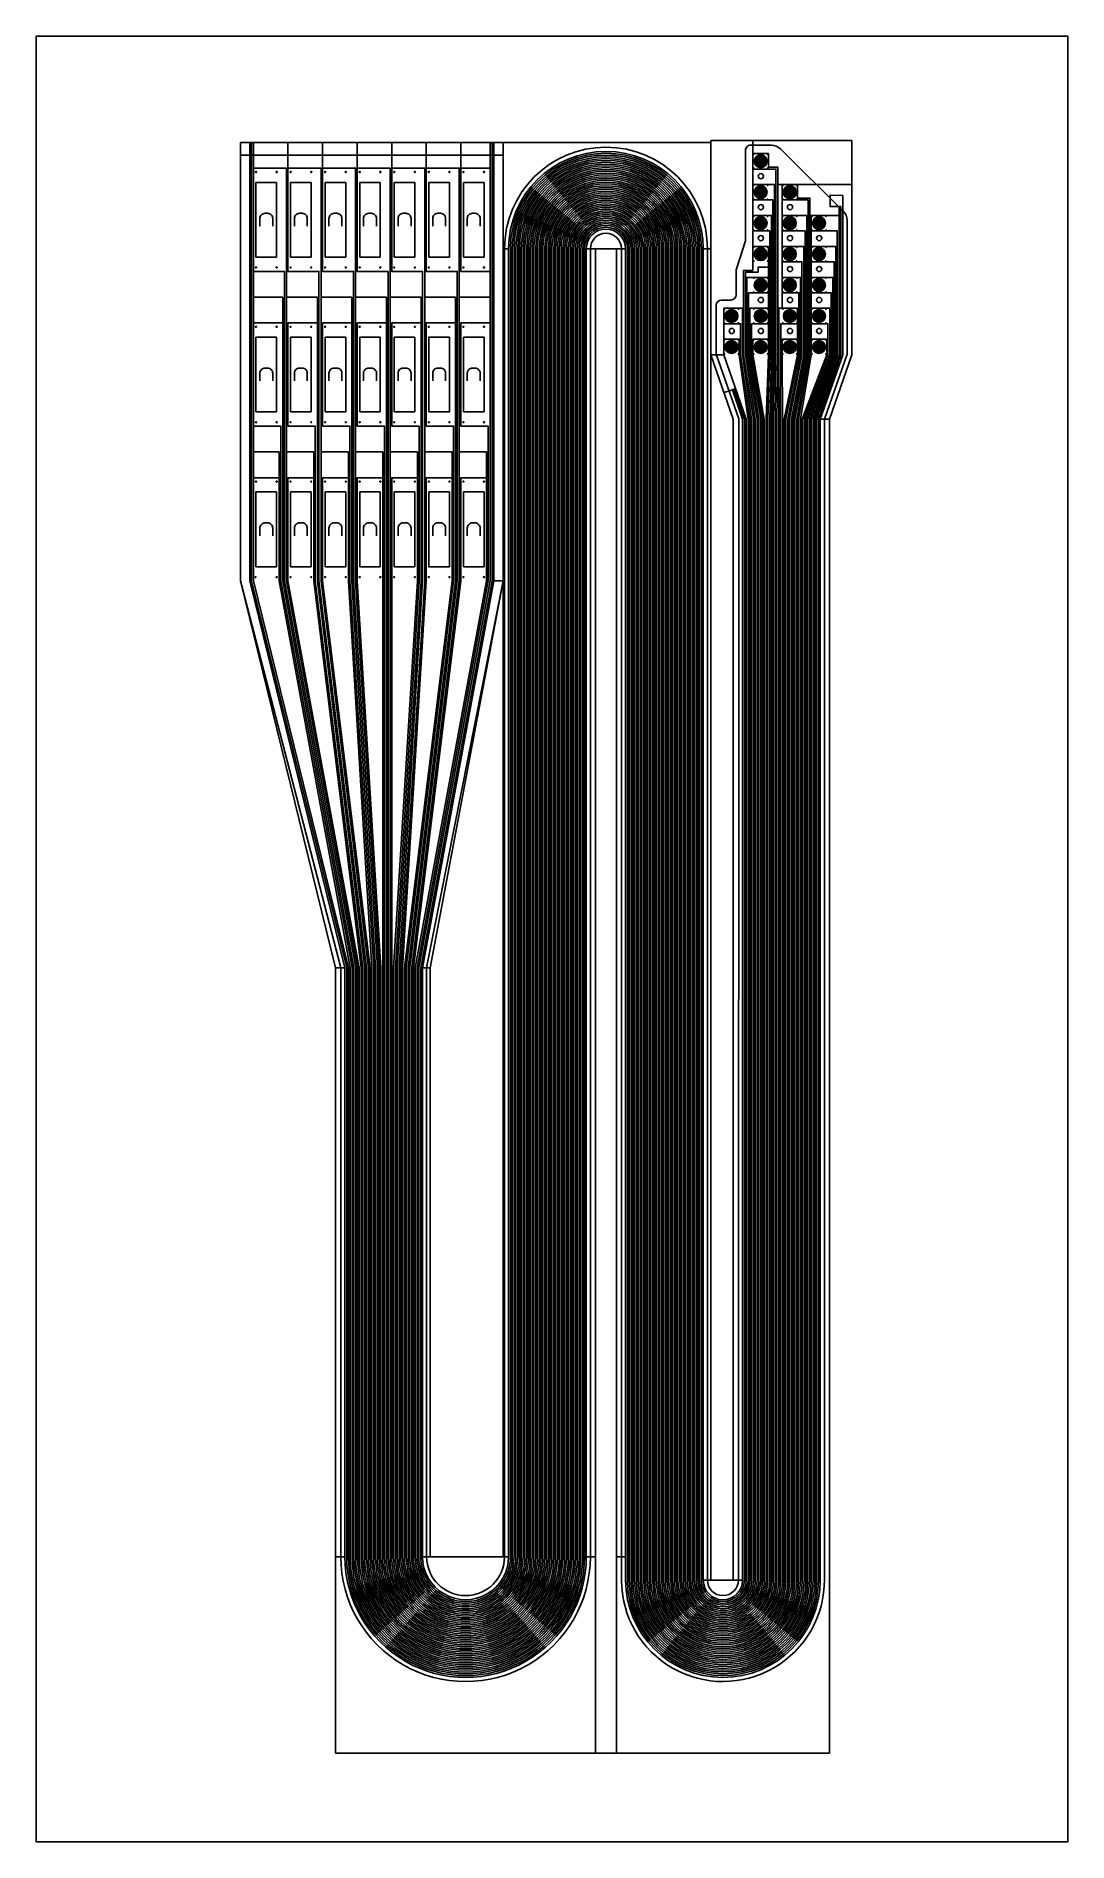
# Model space of a CAD drawing. Header units: inches. Extents: x 12.8 to 52.8, y 8.7 to 78.7.
import ezdxf

# ---------------------------------------------------------------- set-up
doc = ezdxf.new("R2010")
doc.units = ezdxf.units.IN
doc.header["$MEASUREMENT"] = 0
for name, color, linetype in [('Foil', 5, 'Continuous'), ('Hole', 1, 'Continuous'), ('Outline', 74, 'Continuous'), ('Raster', 2, 'Continuous')]:
    doc.layers.add(name, color=color, linetype=linetype)

msp = doc.modelspace()

# ---------------------------------------------------------------- linework, layer by layer
at = {"layer": 'Foil'}
for p, q in [((52.754, 78.661), (12.754, 78.661)), ((12.754, 78.661), (12.754, 8.661)), ((52.754, 8.661), (52.754, 78.661)), ((20.679, 74.542), (20.679, 57.542)), ((21.179, 74.542), (21.109, 74.542)), ((21.179, 73.542), (21.179, 74.542)), ((21.179, 74.542), (22.519, 74.542)), ((22.519, 73.542), (22.519, 74.542)), ((22.519, 74.542), (23.859, 74.542)), ((23.859, 74.542), (23.859, 73.542)), ((23.859, 73.542), (23.859, 74.542)), ((23.859, 74.542), (25.199, 74.542)), ((25.199, 74.542), (25.199, 73.542)), ((25.199, 73.542), (25.199, 74.542)), ((25.199, 74.542), (26.539, 74.542)), ((26.539, 74.542), (26.539, 73.542)), ((26.539, 73.542), (26.539, 74.542)), ((26.539, 74.542), (27.879, 74.542)), ((27.879, 74.542), (27.879, 73.542)), ((27.879, 73.542), (27.879, 74.542)), ((27.879, 74.542), (29.219, 74.542)), ((29.219, 74.542), (29.219, 73.542)), ((29.219, 73.542), (29.219, 74.542)), ((29.219, 74.542), (30.359, 74.542)), ((30.359, 73.542), (30.359, 74.542)), ((30.359, 74.542), (30.429, 74.542)), ((30.499, 74.542), (30.859, 74.542)), ((30.859, 74.542), (30.859, 57.542)), ((30.859, 74.542), (38.914, 74.542)), ((38.914, 74.609), (44.384, 74.609)), ((38.914, 66.309), (38.914, 74.609)), ((40.544, 74.109), (40.544, 74.609)), ((44.384, 66.309), (44.384, 74.609)), ((29.219, 69.542), (29.219, 73.542)), ((29.219, 73.542), (30.359, 73.542)), ((30.359, 69.542), (30.359, 73.542)), ((40.544, 73.509), (40.544, 72.909)), ((41.674, 72.909), (41.504, 72.909)), ((42.274, 72.909), (44.384, 72.909)), ((30.859, 72.569), (30.859, 19.716)), ((40.544, 72.309), (40.544, 71.709)), ((41.674, 72.309), (41.674, 71.709)), ((42.804, 71.709), (42.754, 71.709)), ((43.884, 71.709), (43.884, 72.054)), ((40.544, 71.109), (40.544, 70.509)), ((41.674, 71.109), (41.674, 70.509)), ((42.804, 71.109), (42.804, 70.509)), ((34.444, 19.716), (34.444, 70.419)), ((35.249, 18.809), (35.249, 70.419)), ((21.179, 69.542), (21.179, 67.542)), ((30.359, 69.542), (29.219, 69.542)), ((30.359, 68.542), (30.359, 69.542)), ((41.144, 69.709), (41.144, 69.309)), ((41.674, 69.909), (41.674, 69.309)), ((42.804, 69.909), (42.804, 69.309)), ((41.144, 68.709), (41.144, 68.109)), ((41.674, 68.709), (41.674, 68.109)), ((42.804, 68.709), (42.804, 68.109)), ((22.319, 68.542), (21.179, 68.542)), ((22.319, 67.542), (22.319, 68.542)), ((23.659, 68.542), (22.459, 68.542)), ((23.659, 67.542), (23.659, 68.542)), ((24.999, 68.542), (23.799, 68.542)), ((24.999, 67.542), (24.999, 68.542)), ((26.339, 68.542), (25.139, 68.542)), ((26.339, 67.542), (26.339, 68.542)), ((27.679, 68.542), (26.479, 68.542)), ((27.679, 67.542), (27.679, 68.542)), ((29.019, 68.542), (27.819, 68.542)), ((29.019, 67.542), (29.019, 68.542)), ((30.359, 68.542), (29.159, 68.542)), ((30.359, 67.542), (30.359, 68.542)), ((40.134, 68.109), (40.184, 68.109)), ((40.134, 68.109), (40.134, 68.109)), ((41.554, 68.109), (41.504, 68.109)), ((39.414, 67.509), (39.414, 66.909)), ((41.144, 67.509), (41.144, 66.909)), ((42.274, 67.509), (42.274, 66.909)), ((42.804, 67.509), (42.804, 66.909)), ((40.014, 66.909), (40.064, 66.909)), ((38.914, 66.309), (39.784, 63.809)), ((39.414, 66.309), (38.914, 66.309)), ((38.914, 66.309), (38.914, 18.809)), ((43.514, 63.809), (44.384, 66.309)), ((39.746, 64.953), (39.425, 64.841)), ((39.809, 64.975), (39.871, 64.997)), ((39.784, 63.809), (39.784, 18.809)), ((43.014, 63.809), (43.514, 63.809)), ((43.514, 18.809), (43.514, 63.809)), ((21.179, 63.542), (21.179, 61.542)), ((22.179, 62.542), (21.179, 62.542)), ((22.179, 61.542), (22.179, 62.542)), ((23.519, 62.542), (22.459, 62.542)), ((23.519, 61.542), (23.519, 62.542)), ((24.859, 62.542), (23.799, 62.542)), ((24.859, 61.542), (24.859, 62.542)), ((26.199, 62.542), (25.139, 62.542)), ((26.199, 61.542), (26.199, 62.542)), ((27.539, 62.542), (26.479, 62.542)), ((27.539, 61.542), (27.539, 62.542)), ((28.879, 62.542), (27.819, 62.542)), ((28.879, 61.542), (28.879, 62.542)), ((30.219, 62.542), (29.159, 62.542)), ((30.219, 61.542), (30.219, 62.542)), ((20.679, 57.542), (24.364, 42.542)), ((28.034, 42.542), (30.859, 57.542)), ((30.499, 57.542), (30.859, 57.542)), ((24.364, 18.809), (24.364, 42.542)), ((24.724, 42.542), (24.364, 42.542)), ((27.734, 42.542), (28.034, 42.542)), ((28.034, 42.542), (28.034, 19.716)), ((24.724, 19.716), (24.364, 19.716)), ((31.074, 19.716), (27.734, 19.716)), ((34.084, 19.716), (34.444, 19.716)), ((34.444, 19.716), (34.444, 12.099)), ((35.609, 19.716), (35.249, 19.716)), ((24.364, 18.809), (24.364, 12.099)), ((35.249, 18.809), (35.249, 12.099)), ((38.619, 18.809), (40.144, 18.809)), ((43.514, 18.809), (43.514, 12.099)), ((24.364, 12.099), (31.074, 12.099)), ((31.074, 12.099), (37.784, 12.099)), ((43.514, 12.099), (37.784, 12.099)), ((12.754, 8.661), (52.754, 8.661))]:
    msp.add_line(p, q, dxfattribs=at)
for points in [[(20.679, 74.542), (21.039, 74.542)], [(31.074, 70.419), (30.859, 70.419)], [(35.609, 70.419), (34.084, 70.419)], [(38.619, 70.419), (38.914, 70.419)]]:
    msp.add_lwpolyline(points, dxfattribs=at)
for points in [[(44.024, 72.486), (44.024, 66.309), (43.154, 63.809), (43.154, 18.809, -1), (35.609, 18.809), (35.609, 70.419, 1), (34.084, 70.419), (34.084, 19.716, -1.000001), (24.724, 19.716), (24.724, 42.542), (21.039, 57.542), (21.039, 74.542), (21.109, 74.542), (21.109, 57.537), (24.794, 42.542), (24.794, 19.716, 1.000001), (34.014, 19.716), (34.014, 70.419, -1), (35.679, 70.419), (35.679, 18.809, 1), (43.084, 18.809), (43.084, 63.809), (43.954, 66.309), (43.954, 72.054), (43.532, 72.054), (43.532, 72.499)], [(31.144, 70.419), (31.144, 19.716, -1.000002), (27.664, 19.716), (27.664, 42.542), (30.429, 57.542), (30.429, 74.542), (30.499, 74.542), (30.499, 57.542), (27.734, 42.542), (27.734, 19.716, 1.000002), (31.074, 19.716), (31.074, 70.419, -1), (38.619, 70.419), (38.619, 18.809, 1), (40.144, 18.809), (40.144, 63.809), (39.746, 64.953), (39.809, 64.975), (40.214, 63.809), (40.214, 18.809, -1), (38.549, 18.809), (38.549, 70.419, 1)], [(42.804, 69.309), (42.804, 68.709), (43.574, 68.709), (43.574, 66.309), (42.664, 63.809), (42.664, 18.809, -1), (36.099, 18.809), (36.099, 70.419, 1), (33.594, 70.419), (33.594, 19.716, -1.000001), (25.214, 19.716), (25.214, 42.542), (22.459, 57.542), (22.459, 73.542), (21.179, 73.542), (21.179, 69.542), (22.379, 69.542), (22.379, 57.542), (25.144, 42.542), (25.144, 19.716, 1.000001), (33.664, 19.716), (33.664, 70.419, -1), (36.029, 70.419), (36.029, 18.809, 1), (42.734, 18.809), (42.734, 63.809), (43.644, 66.309), (43.644, 69.309)], [(41.674, 72.909), (41.674, 72.309), (42.684, 72.309), (42.684, 66.309), (42.244, 63.809), (42.244, 18.809, -1), (36.519, 18.809), (36.519, 70.419, 1), (33.174, 70.419), (33.174, 19.716, -1.000001), (25.634, 19.716), (25.634, 42.542), (23.799, 57.542), (23.799, 73.542), (22.519, 73.542), (22.519, 69.542), (23.719, 69.542), (23.719, 57.542), (25.564, 42.542), (25.564, 19.716, 1.000001), (33.244, 19.716), (33.244, 70.419, -1), (36.449, 70.419), (36.449, 18.809, 1), (42.314, 18.809), (42.314, 63.809), (42.754, 66.309), (42.754, 72.379), (42.274, 72.379), (42.274, 72.909)], [(41.674, 69.309), (41.674, 68.709), (42.324, 68.709), (42.324, 66.309), (41.824, 63.809), (41.824, 18.809, -1), (36.939, 18.809), (36.939, 70.419, 1), (32.754, 70.419), (32.754, 19.716, -1.000001), (26.054, 19.716), (26.054, 42.542), (25.139, 57.542), (25.139, 73.542), (23.859, 73.542), (23.859, 69.542), (25.059, 69.542), (25.059, 57.542), (25.984, 42.542), (25.984, 19.716, 1.000001), (32.824, 19.716), (32.824, 70.419, -1), (36.869, 70.419), (36.869, 18.809, 1), (41.894, 18.809), (41.894, 63.809), (42.394, 66.309), (42.394, 69.309)], [(31.984, 70.419, -1), (37.709, 70.419), (37.709, 18.809, 1), (41.054, 18.809), (41.054, 63.809), (41.144, 66.309), (41.144, 66.909), (40.544, 66.909), (40.544, 66.309), (40.984, 63.809), (40.984, 18.809, -1), (37.779, 18.809), (37.779, 70.419, 1), (31.914, 70.419), (31.914, 19.716, -1.000001), (26.894, 19.716), (26.894, 42.542), (27.819, 57.542), (27.819, 73.542), (26.539, 73.542), (26.539, 69.542), (27.739, 69.542), (27.739, 57.542), (26.824, 42.542), (26.824, 19.716, 1.000001), (31.984, 19.716)], [(31.704, 70.419, -1), (37.989, 70.419), (37.989, 18.809, 1), (40.774, 18.809), (40.774, 63.809), (40.374, 66.309), (40.374, 68.709), (41.144, 68.709), (41.144, 69.309), (40.304, 69.309), (40.304, 66.309), (40.704, 63.809), (40.704, 18.809, -1), (38.059, 18.809), (38.059, 70.419, 1), (31.634, 70.419), (31.634, 19.716, -1.000001), (27.174, 19.716), (27.174, 42.542), (29.019, 57.542), (29.019, 67.542), (27.879, 67.542), (27.879, 63.542), (28.939, 63.542), (28.939, 57.542), (27.104, 42.542), (27.104, 19.716, 1.000001), (31.704, 19.716)], [(31.564, 70.419, -1), (38.129, 70.419), (38.129, 18.809, 1), (40.634, 18.809), (40.634, 63.809), (40.254, 66.309), (40.254, 69.509), (40.744, 69.509), (40.744, 69.709), (41.144, 69.709), (41.144, 70.509), (40.544, 70.509), (40.544, 69.579), (40.184, 69.579), (40.184, 66.309), (40.564, 63.809), (40.564, 18.809, -1), (38.199, 18.809), (38.199, 70.419, 1), (31.494, 70.419), (31.494, 19.716, -1.000002), (27.314, 19.716), (27.314, 42.542), (29.159, 57.542), (29.159, 73.542), (27.879, 73.542), (27.879, 69.542), (29.079, 69.542), (29.079, 57.542), (27.244, 42.542), (27.244, 19.716, 1.000002), (31.564, 19.716)], [(31.354, 70.419, -1), (38.339, 70.419), (38.339, 18.809, 1), (40.424, 18.809), (40.424, 63.809), (40.064, 66.309), (40.064, 67.509), (39.414, 67.509), (39.414, 68.109), (40.134, 68.109), (40.134, 66.309), (40.494, 63.809), (40.494, 18.809, -1), (38.269, 18.809), (38.269, 70.419, 1), (31.424, 70.419), (31.424, 19.716, -1.000002), (27.384, 19.716), (27.384, 42.542), (29.219, 57.542), (29.219, 61.542), (30.219, 61.542), (30.219, 57.542), (27.454, 42.542), (27.454, 19.716, 1.000002), (31.354, 19.716)], [(31.214, 70.419), (31.214, 19.716, -1.000002), (27.594, 19.716), (27.594, 42.542), (30.359, 57.542), (30.359, 67.542), (29.219, 67.542), (29.219, 63.542), (30.279, 63.542), (30.279, 57.542), (27.524, 42.542), (27.524, 19.716, 1.000002), (31.284, 19.716), (31.284, 70.419, -1), (38.409, 70.419), (38.409, 18.809, 1), (40.354, 18.809), (40.354, 63.809), (40.014, 66.309), (40.014, 66.909), (39.414, 66.909), (39.414, 66.309), (40.284, 63.809), (40.284, 18.809, -1), (38.479, 18.809), (38.479, 70.419, 1)], [(32.124, 70.419, -1), (37.569, 70.419), (37.569, 18.809, 1), (41.194, 18.809), (41.194, 63.809), (41.264, 66.309), (41.264, 71.709), (40.544, 71.709), (40.544, 71.109), (41.194, 71.109), (41.194, 66.309), (41.124, 63.809), (41.124, 18.809, -1), (37.639, 18.809), (37.639, 70.419, 1), (32.054, 70.419), (32.054, 19.716, -1.000001), (26.754, 19.716), (26.754, 42.542), (27.679, 57.542), (27.679, 67.542), (26.539, 67.542), (26.539, 63.542), (27.599, 63.542), (27.599, 57.542), (26.684, 42.542), (26.684, 19.716, 1.000001), (32.124, 19.716)], [(40.544, 72.909), (40.544, 72.309), (41.314, 72.309), (41.314, 66.309), (41.264, 63.809), (41.264, 18.809, -1), (37.499, 18.809), (37.499, 70.419, 1), (32.194, 70.419), (32.194, 19.716, -1.000001), (26.614, 19.716), (26.614, 42.542), (27.539, 57.542), (27.539, 61.542), (26.539, 61.542), (26.539, 57.542), (26.544, 42.542), (26.544, 19.716, 1.000001), (32.264, 19.716), (32.264, 70.419, -1), (37.429, 70.419), (37.429, 18.809, 1), (41.334, 18.809), (41.334, 63.809), (41.384, 66.309), (41.384, 72.909)], [(31.844, 70.419, -1), (37.849, 70.419), (37.849, 18.809, 1), (40.914, 18.809), (40.914, 63.809), (40.494, 66.309), (40.494, 67.509), (41.144, 67.509), (41.144, 68.109), (40.424, 68.109), (40.424, 66.309), (40.844, 63.809), (40.844, 18.809, -1), (37.919, 18.809), (37.919, 70.419, 1), (31.774, 70.419), (31.774, 19.716, -1.000001), (27.034, 19.716), (27.034, 42.542), (28.879, 57.542), (28.879, 61.542), (27.879, 61.542), (27.879, 57.542), (26.964, 42.542), (26.964, 19.716, 1.000001), (31.844, 19.716)], [(41.674, 70.509), (41.674, 69.909), (42.444, 69.909), (42.444, 66.309), (41.964, 63.809), (41.964, 18.809, -1), (36.799, 18.809), (36.799, 70.419, 1), (32.894, 70.419), (32.894, 19.716, -1.000001), (25.914, 19.716), (25.914, 42.542), (24.999, 57.542), (24.999, 67.542), (23.859, 67.542), (23.859, 63.542), (24.919, 63.542), (24.919, 57.542), (25.844, 42.542), (25.844, 19.716, 1.000001), (32.964, 19.716), (32.964, 70.419, -1), (36.729, 70.419), (36.729, 18.809, 1), (42.034, 18.809), (42.034, 63.809), (42.514, 66.309), (42.514, 70.509)], [(41.674, 71.709), (41.674, 71.109), (42.564, 71.109), (42.564, 66.309), (42.104, 63.809), (42.104, 18.809, -1), (36.659, 18.809), (36.659, 70.419, 1), (33.034, 70.419), (33.034, 19.716, -1.000001), (25.774, 19.716), (25.774, 42.542), (24.859, 57.542), (24.859, 61.542), (23.859, 61.542), (23.859, 57.542), (25.704, 42.542), (25.704, 19.716, 1.000001), (33.104, 19.716), (33.104, 70.419, -1), (36.589, 70.419), (36.589, 18.809, 1), (42.174, 18.809), (42.174, 63.809), (42.634, 66.309), (42.634, 71.709)], [(42.274, 68.109), (41.554, 68.109), (41.554, 66.309), (41.544, 63.809), (41.544, 18.809, -1), (37.219, 18.809), (37.219, 70.419, 1), (32.474, 70.419), (32.474, 19.716, -1.000001), (26.334, 19.716), (26.334, 42.542), (26.339, 57.542), (26.339, 67.542), (25.199, 67.542), (25.199, 63.542), (26.259, 63.542), (26.259, 57.542), (26.264, 42.542), (26.264, 19.716, 1.000001), (32.544, 19.716), (32.544, 70.419, -1), (37.149, 70.419), (37.149, 18.809, 1), (41.614, 18.809), (41.614, 63.809), (41.624, 66.309), (41.624, 67.509), (42.274, 67.509)], [(42.274, 66.909), (41.674, 66.909), (41.674, 66.309), (41.684, 63.809), (41.684, 18.809, -1), (37.079, 18.809), (37.079, 70.419, 1), (32.614, 70.419), (32.614, 19.716, -1.000001), (26.194, 19.716), (26.194, 42.542), (26.199, 57.542), (26.199, 61.542), (25.199, 61.542), (25.199, 57.542), (26.124, 42.542), (26.124, 19.716, 1.000001), (32.684, 19.716), (32.684, 70.419, -1), (37.009, 70.419), (37.009, 18.809, 1), (41.754, 18.809), (41.754, 63.809), (42.274, 66.309)], [(42.804, 71.709), (42.804, 71.109), (43.814, 71.109), (43.814, 66.309), (42.944, 63.809), (42.944, 18.809, -1), (35.819, 18.809), (35.819, 70.419, 1), (33.874, 70.419), (33.874, 19.716, -1.000001), (24.934, 19.716), (24.934, 42.542), (22.179, 57.542), (22.179, 61.542), (21.179, 61.542), (21.179, 57.542), (24.864, 42.542), (24.864, 19.716, 1.000001), (33.944, 19.716), (33.944, 70.419, -1), (35.749, 70.419), (35.749, 18.809, 1), (43.014, 18.809), (43.014, 63.809), (43.884, 66.309), (43.884, 71.709)], [(42.804, 70.509), (42.804, 69.909), (43.694, 69.909), (43.694, 66.309), (42.804, 63.809), (42.804, 18.809, -1), (35.959, 18.809), (35.959, 70.419, 1), (33.734, 70.419), (33.734, 19.716, -1.000001), (25.074, 19.716), (25.074, 42.542), (22.319, 57.542), (22.319, 67.542), (21.179, 67.542), (21.179, 63.542), (22.239, 63.542), (22.239, 57.542), (25.004, 42.542), (25.004, 19.716, 1.000001), (33.804, 19.716), (33.804, 70.419, -1), (35.889, 70.419), (35.889, 18.809, 1), (42.874, 18.809), (42.874, 63.809), (43.764, 66.309), (43.764, 70.509)], [(43.404, 66.909), (42.804, 66.909), (42.804, 66.309), (42.384, 63.809), (42.384, 18.809, -1), (36.379, 18.809), (36.379, 70.419, 1), (33.314, 70.419), (33.314, 19.716, -1.000001), (25.494, 19.716), (25.494, 42.542), (23.659, 57.542), (23.659, 67.542), (22.519, 67.542), (22.519, 63.542), (23.579, 63.542), (23.579, 57.542), (25.424, 42.542), (25.424, 19.716, 1.000001), (33.384, 19.716), (33.384, 70.419, -1), (36.309, 70.419), (36.309, 18.809, 1), (42.454, 18.809), (42.454, 63.809), (43.404, 66.309)], [(42.804, 68.109), (42.804, 67.509), (43.454, 67.509), (43.454, 66.309), (42.524, 63.809), (42.524, 18.809, -1), (36.239, 18.809), (36.239, 70.419, 1), (33.454, 70.419), (33.454, 19.716, -1.000001), (25.354, 19.716), (25.354, 42.542), (23.519, 57.542), (23.519, 61.542), (22.519, 61.542), (22.519, 57.542), (25.284, 42.542), (25.284, 19.716, 1.000001), (33.524, 19.716), (33.524, 70.419, -1), (36.169, 70.419), (36.169, 18.809, 1), (42.594, 18.809), (42.594, 63.809), (43.524, 66.309), (43.524, 68.109)]]:
    msp.add_lwpolyline(points, format="xyb", close=True, dxfattribs=at)
msp.add_lwpolyline([(32.404, 19.716), (32.404, 70.419, -1), (37.289, 70.419), (37.289, 18.809, 1), (41.474, 18.809), (41.474, 63.809), (41.504, 66.309), (41.504, 73.579), (41.144, 73.579), (41.144, 74.109), (40.544, 74.109), (40.544, 73.509), (41.434, 73.509), (41.434, 66.309), (41.404, 63.809), (41.404, 18.809, -1), (37.359, 18.809), (37.359, 70.419, 1), (32.334, 70.419), (32.334, 19.716, -1.000001), (26.474, 19.716), (26.474, 42.542), (26.479, 57.542), (26.479, 73.542), (25.199, 73.542), (25.199, 69.542), (26.399, 69.542), (26.399, 57.542), (26.404, 42.542), (26.404, 19.716)], format="xyb", dxfattribs=at)
for centre, radius in [((40.574, 74.079), 0.00995), ((40.574, 73.539), 0.00995), ((41.114, 74.079), 0.00995), ((41.114, 73.539), 0.00995), ((21.279, 73.392), 0.02), ((22.079, 73.392), 0.02), ((22.619, 73.392), 0.02), ((23.419, 73.392), 0.02), ((23.959, 73.392), 0.02), ((24.759, 73.392), 0.02), ((25.299, 73.392), 0.02), ((26.099, 73.392), 0.02), ((26.639, 73.392), 0.02), ((27.439, 73.392), 0.02), ((27.979, 73.392), 0.02), ((28.779, 73.392), 0.02), ((29.319, 73.392), 0.02), ((30.119, 73.392), 0.02), ((40.574, 72.879), 0.00995), ((41.114, 72.879), 0.00995), ((41.704, 72.879), 0.00995), ((42.244, 72.879), 0.00995), ((40.574, 72.339), 0.00995), ((41.114, 72.339), 0.00995), ((41.704, 72.339), 0.00995), ((42.244, 72.339), 0.00995), ((40.574, 71.679), 0.00995), ((41.114, 71.679), 0.00995), ((41.704, 71.679), 0.00995), ((42.244, 71.679), 0.00995), ((42.834, 71.679), 0.00995), ((43.374, 71.679), 0.00995), ((40.574, 71.139), 0.00995), ((41.114, 71.139), 0.00995), ((41.704, 71.139), 0.00995), ((42.244, 71.139), 0.00995), ((42.834, 71.139), 0.00995), ((43.374, 71.139), 0.00995), ((40.574, 70.479), 0.00995), ((41.114, 70.479), 0.00995), ((41.704, 70.479), 0.00995), ((42.244, 70.479), 0.00995), ((42.834, 70.479), 0.00995), ((43.374, 70.479), 0.00995), ((21.279, 69.692), 0.02), ((22.079, 69.692), 0.02), ((22.619, 69.692), 0.02), ((23.419, 69.692), 0.02), ((23.959, 69.692), 0.02), ((24.759, 69.692), 0.02), ((25.299, 69.692), 0.02), ((26.099, 69.692), 0.02), ((26.639, 69.692), 0.02), ((27.439, 69.692), 0.02), ((27.979, 69.692), 0.02), ((28.779, 69.692), 0.02), ((29.319, 69.692), 0.02), ((30.119, 69.692), 0.02), ((40.574, 69.939), 0.00995), ((41.114, 69.939), 0.00995), ((41.704, 69.939), 0.00995), ((42.244, 69.939), 0.00995), ((42.834, 69.939), 0.00995), ((43.374, 69.939), 0.00995), ((40.574, 69.279), 0.00995), ((40.574, 68.739), 0.00995), ((41.114, 69.279), 0.00995), ((41.114, 68.739), 0.00995), ((41.704, 69.279), 0.00995), ((41.704, 68.739), 0.00995), ((42.244, 69.279), 0.00995), ((42.244, 68.739), 0.00995), ((42.834, 69.279), 0.00995), ((42.834, 68.739), 0.00995), ((43.374, 69.279), 0.00995), ((43.374, 68.739), 0.00995), ((39.444, 68.079), 0.00995), ((39.984, 68.079), 0.00995), ((40.574, 68.079), 0.00995), ((41.114, 68.079), 0.00995), ((41.704, 68.079), 0.00995), ((42.244, 68.079), 0.00995), ((42.834, 68.079), 0.00995), ((43.374, 68.079), 0.00995), ((21.279, 67.392), 0.02), ((22.079, 67.392), 0.02), ((22.619, 67.392), 0.02), ((23.419, 67.392), 0.02), ((23.959, 67.392), 0.02), ((24.759, 67.392), 0.02), ((25.299, 67.392), 0.02), ((26.099, 67.392), 0.02), ((26.639, 67.392), 0.02), ((27.439, 67.392), 0.02), ((27.979, 67.392), 0.02), ((28.779, 67.392), 0.02), ((29.319, 67.392), 0.02), ((30.119, 67.392), 0.02), ((39.444, 67.539), 0.00995), ((39.984, 67.539), 0.00995), ((40.574, 67.539), 0.00995), ((41.114, 67.539), 0.00995), ((41.704, 67.539), 0.00995), ((42.244, 67.539), 0.00995), ((42.834, 67.539), 0.00995), ((43.374, 67.539), 0.00995), ((39.444, 66.879), 0.00995), ((39.984, 66.879), 0.00995), ((40.574, 66.879), 0.00995), ((41.114, 66.879), 0.00995), ((41.704, 66.879), 0.00995), ((42.244, 66.879), 0.00995), ((42.834, 66.879), 0.00995), ((43.374, 66.879), 0.00995), ((39.444, 66.339), 0.00995), ((39.984, 66.339), 0.00995), ((40.574, 66.339), 0.00995), ((41.114, 66.339), 0.00995), ((41.704, 66.339), 0.00995), ((42.244, 66.339), 0.00995), ((42.834, 66.339), 0.00995), ((43.374, 66.339), 0.00995), ((21.279, 63.692), 0.02), ((22.079, 63.692), 0.02), ((22.619, 63.692), 0.02), ((23.419, 63.692), 0.02), ((23.959, 63.692), 0.02), ((24.759, 63.692), 0.02), ((25.299, 63.692), 0.02), ((26.099, 63.692), 0.02), ((26.639, 63.692), 0.02), ((27.439, 63.692), 0.02), ((27.979, 63.692), 0.02), ((28.779, 63.692), 0.02), ((29.319, 63.692), 0.02), ((30.119, 63.692), 0.02), ((21.279, 61.392), 0.02), ((22.079, 61.392), 0.02), ((22.619, 61.392), 0.02), ((23.419, 61.392), 0.02), ((23.959, 61.392), 0.02), ((24.759, 61.392), 0.02), ((25.299, 61.392), 0.02), ((26.099, 61.392), 0.02), ((26.639, 61.392), 0.02), ((27.439, 61.392), 0.02), ((27.979, 61.392), 0.02), ((28.779, 61.392), 0.02), ((29.319, 61.392), 0.02), ((30.119, 61.392), 0.02), ((21.264, 57.692), 0.02), ((22.079, 57.692), 0.02), ((22.619, 57.692), 0.02), ((23.419, 57.692), 0.02), ((23.959, 57.692), 0.02), ((24.759, 57.692), 0.02), ((25.299, 57.692), 0.02), ((26.099, 57.692), 0.02), ((26.639, 57.692), 0.02), ((27.439, 57.692), 0.02), ((27.979, 57.692), 0.02), ((28.779, 57.692), 0.02), ((29.319, 57.692), 0.02), ((30.119, 57.692), 0.02)]:
    msp.add_circle(centre, radius, dxfattribs=at)
msp.add_arc((29.404, 19.716), 3, 179.99994, 0.00006, dxfattribs=at)
at = {"layer": 'Hole'}
for p, q in [((21.279, 72.992), (22.079, 72.992)), ((21.279, 72.992), (21.279, 70.092)), ((22.079, 70.092), (22.079, 72.992)), ((22.619, 72.992), (23.419, 72.992)), ((22.619, 72.992), (22.619, 70.092)), ((23.419, 70.092), (23.419, 72.992)), ((23.959, 72.992), (24.759, 72.992)), ((23.959, 72.992), (23.959, 70.092)), ((24.759, 70.092), (24.759, 72.992)), ((25.299, 72.992), (26.099, 72.992)), ((25.299, 72.992), (25.299, 70.092)), ((26.099, 70.092), (26.099, 72.992)), ((26.639, 72.992), (27.439, 72.992)), ((26.639, 72.992), (26.639, 70.092)), ((27.439, 70.092), (27.439, 72.992)), ((27.979, 72.992), (28.779, 72.992)), ((27.979, 72.992), (27.979, 70.092)), ((28.779, 70.092), (28.779, 72.992)), ((29.319, 72.992), (30.119, 72.992)), ((29.319, 72.992), (29.319, 70.092)), ((30.119, 70.092), (30.119, 72.992)), ((21.279, 70.092), (22.079, 70.092)), ((22.619, 70.092), (23.419, 70.092)), ((23.959, 70.092), (24.759, 70.092)), ((25.299, 70.092), (26.099, 70.092)), ((26.639, 70.092), (27.439, 70.092)), ((27.979, 70.092), (28.779, 70.092)), ((29.319, 70.092), (30.119, 70.092)), ((21.279, 66.992), (22.079, 66.992)), ((21.279, 66.992), (21.279, 64.092)), ((22.079, 64.092), (22.079, 66.992)), ((22.619, 66.992), (23.419, 66.992)), ((22.619, 66.992), (22.619, 64.092)), ((23.419, 64.092), (23.419, 66.992)), ((23.959, 66.992), (24.759, 66.992)), ((23.959, 66.992), (23.959, 64.092)), ((24.759, 64.092), (24.759, 66.992)), ((25.299, 66.992), (26.099, 66.992)), ((25.299, 66.992), (25.299, 64.092)), ((26.099, 64.092), (26.099, 66.992)), ((26.639, 66.992), (27.439, 66.992)), ((26.639, 66.992), (26.639, 64.092)), ((27.439, 64.092), (27.439, 66.992)), ((27.979, 66.992), (28.779, 66.992)), ((27.979, 66.992), (27.979, 64.092)), ((28.779, 64.092), (28.779, 66.992)), ((29.319, 66.992), (30.119, 66.992)), ((29.319, 66.992), (29.319, 64.092)), ((30.119, 64.092), (30.119, 66.992)), ((21.279, 64.092), (22.079, 64.092)), ((22.619, 64.092), (23.419, 64.092)), ((23.959, 64.092), (24.759, 64.092)), ((25.299, 64.092), (26.099, 64.092)), ((26.639, 64.092), (27.439, 64.092)), ((27.979, 64.092), (28.779, 64.092)), ((29.319, 64.092), (30.119, 64.092)), ((21.279, 60.992), (22.079, 60.992)), ((21.279, 60.992), (21.279, 58.092)), ((22.079, 58.092), (22.079, 60.992)), ((22.619, 60.992), (23.419, 60.992)), ((22.619, 60.992), (22.619, 58.092)), ((23.419, 58.092), (23.419, 60.992)), ((23.959, 60.992), (24.759, 60.992)), ((23.959, 60.992), (23.959, 58.092)), ((24.759, 58.092), (24.759, 60.992)), ((25.299, 60.992), (26.099, 60.992)), ((25.299, 60.992), (25.299, 58.092)), ((26.099, 58.092), (26.099, 60.992)), ((26.639, 60.992), (27.439, 60.992)), ((26.639, 60.992), (26.639, 58.092)), ((27.439, 58.092), (27.439, 60.992)), ((27.979, 60.992), (28.779, 60.992)), ((27.979, 60.992), (27.979, 58.092)), ((28.779, 58.092), (28.779, 60.992)), ((29.319, 60.992), (30.119, 60.992)), ((29.319, 60.992), (29.319, 58.092)), ((30.119, 58.092), (30.119, 60.992)), ((21.279, 58.092), (22.079, 58.092)), ((22.619, 58.092), (23.419, 58.092)), ((23.959, 58.092), (24.759, 58.092)), ((25.299, 58.092), (26.099, 58.092)), ((26.639, 58.092), (27.439, 58.092)), ((27.979, 58.092), (28.779, 58.092)), ((29.319, 58.092), (30.119, 58.092))]:
    msp.add_line(p, q, dxfattribs=at)
msp.add_lwpolyline([(12.754, 8.661), (52.754, 8.661), (52.754, 78.661), (12.754, 78.661)], close=True, dxfattribs=at)
for centre in [(40.844, 73.809), (40.844, 72.609), (41.974, 72.609), (40.844, 71.409), (41.974, 71.409), (43.104, 71.409), (40.844, 70.209), (41.974, 70.209), (43.104, 70.209), (40.844, 69.009), (41.974, 69.009), (43.104, 69.009), (39.714, 67.809), (40.844, 67.809), (41.974, 67.809), (43.104, 67.809), (39.714, 66.609), (40.844, 66.609), (41.974, 66.609), (43.104, 66.609)]:
    msp.add_circle(centre, 0.25, dxfattribs=at)
at = {"layer": 'Outline'}
for p, q in [((40.252, 74.214), (40.252, 70.731)), ((41.26, 74.432), (40.392, 74.432)), ((44.044, 71.877), (41.611, 74.287)), ((40.252, 70.731), (39.892, 69.601)), ((38.779, 18.809), (38.779, 70.419)), ((39.892, 69.601), (39.892, 68.631)), ((39.122, 68.231), (39.122, 66.331)), ((39.692, 68.431), (39.322, 68.431)), ((39.122, 66.331), (39.992, 63.831)), ((39.992, 63.831), (39.984, 18.809)), ((24.564, 42.542), (20.679, 57.542)), ((27.894, 42.542), (30.859, 57.542)), ((24.564, 19.716), (24.564, 42.542)), ((27.894, 19.716), (27.894, 42.542))]:
    msp.add_line(p, q, dxfattribs=at)
msp.add_lwpolyline([(52.754, 8.661), (52.754, 78.661), (12.754, 78.661), (12.754, 8.661)], close=True, dxfattribs=at)
for points in [[(20.679, 57.542), (20.679, 74.042), (30.859, 74.042), (30.859, 57.542)], [(30.914, 19.716), (30.914, 70.419)]]:
    msp.add_lwpolyline(points, dxfattribs=at)
for points in [[(21.929, 71.292), (21.929, 71.592, 0.414214), (21.729, 71.792), (21.679, 71.792), (21.629, 71.792, 0.414214), (21.429, 71.592), (21.429, 71.292)], [(23.269, 71.292), (23.269, 71.592, 0.414214), (23.069, 71.792), (23.019, 71.792), (22.969, 71.792, 0.414214), (22.769, 71.592), (22.769, 71.292)], [(24.609, 71.292), (24.609, 71.592, 0.414214), (24.409, 71.792), (24.359, 71.792), (24.309, 71.792, 0.414214), (24.109, 71.592), (24.109, 71.292)], [(25.949, 71.292), (25.949, 71.592, 0.414214), (25.749, 71.792), (25.699, 71.792), (25.649, 71.792, 0.414214), (25.449, 71.592), (25.449, 71.292)], [(27.289, 71.292), (27.289, 71.592, 0.414214), (27.089, 71.792), (27.039, 71.792), (26.989, 71.792, 0.414214), (26.789, 71.592), (26.789, 71.292)], [(28.629, 71.292), (28.629, 71.592, 0.414214), (28.429, 71.792), (28.379, 71.792), (28.329, 71.792, 0.414214), (28.129, 71.592), (28.129, 71.292)], [(29.969, 71.292), (29.969, 71.592, 0.414214), (29.769, 71.792), (29.719, 71.792), (29.669, 71.792, 0.414214), (29.469, 71.592), (29.469, 71.292)], [(44.192, 71.522), (44.192, 66.331), (43.314, 63.809), (43.314, 18.831, -1.002761), (35.449, 18.809), (35.449, 70.419, 1), (34.244, 70.419), (34.244, 19.716)], [(21.929, 65.292), (21.929, 65.592, 0.414214), (21.729, 65.792), (21.679, 65.792), (21.629, 65.792, 0.414214), (21.429, 65.592), (21.429, 65.292)], [(23.269, 65.292), (23.269, 65.592, 0.414214), (23.069, 65.792), (23.019, 65.792), (22.969, 65.792, 0.414214), (22.769, 65.592), (22.769, 65.292)], [(24.609, 65.292), (24.609, 65.592, 0.414214), (24.409, 65.792), (24.359, 65.792), (24.309, 65.792, 0.414214), (24.109, 65.592), (24.109, 65.292)], [(25.949, 65.292), (25.949, 65.592, 0.414214), (25.749, 65.792), (25.699, 65.792), (25.649, 65.792, 0.414214), (25.449, 65.592), (25.449, 65.292)], [(27.289, 65.292), (27.289, 65.592, 0.414214), (27.089, 65.792), (27.039, 65.792), (26.989, 65.792, 0.414214), (26.789, 65.592), (26.789, 65.292)], [(28.629, 65.292), (28.629, 65.592, 0.414214), (28.429, 65.792), (28.379, 65.792), (28.329, 65.792, 0.414214), (28.129, 65.592), (28.129, 65.292)], [(29.969, 65.292), (29.969, 65.592, 0.414214), (29.769, 65.792), (29.719, 65.792), (29.669, 65.792, 0.414214), (29.469, 65.592), (29.469, 65.292)], [(21.929, 59.292), (21.929, 59.592, 0.414214), (21.729, 59.792), (21.679, 59.792), (21.629, 59.792, 0.414214), (21.429, 59.592), (21.429, 59.292)], [(23.269, 59.292), (23.269, 59.592, 0.414214), (23.069, 59.792), (23.019, 59.792), (22.969, 59.792, 0.414214), (22.769, 59.592), (22.769, 59.292)], [(24.609, 59.292), (24.609, 59.592, 0.414214), (24.409, 59.792), (24.359, 59.792), (24.309, 59.792, 0.414214), (24.109, 59.592), (24.109, 59.292)], [(25.949, 59.292), (25.949, 59.592, 0.414214), (25.749, 59.792), (25.699, 59.792), (25.649, 59.792, 0.414214), (25.449, 59.592), (25.449, 59.292)], [(27.289, 59.292), (27.289, 59.592, 0.414214), (27.089, 59.792), (27.039, 59.792), (26.989, 59.792, 0.414214), (26.789, 59.592), (26.789, 59.292)], [(28.629, 59.292), (28.629, 59.592, 0.414214), (28.429, 59.792), (28.379, 59.792), (28.329, 59.792, 0.414214), (28.129, 59.592), (28.129, 59.292)], [(29.969, 59.292), (29.969, 59.592, 0.414214), (29.769, 59.792), (29.719, 59.792), (29.669, 59.792, 0.414214), (29.469, 59.592), (29.469, 59.292)]]:
    msp.add_lwpolyline(points, format="xyb", dxfattribs=at)
for centre in [(40.852, 73.231), (40.852, 72.031), (41.982, 72.031), (40.852, 70.831), (41.982, 70.831), (43.112, 70.831), (41.982, 69.631), (43.112, 69.631), (40.852, 68.431), (41.982, 68.431), (43.112, 68.431), (39.722, 67.231), (40.852, 67.231), (41.982, 67.231), (43.112, 67.231)]:
    msp.add_circle(centre, 0.1, dxfattribs=at)
for centre, radius, start, end in [((34.847, 70.419), 3.933, 360, 180), ((40.492, 74.214), 0.24, 114.58716, 180), ((41.26, 73.932), 0.5, 45.26944, 90), ((43.692, 71.522), 0.5, 0, 45.26944), ((39.692, 68.631), 0.2, 270, 0), ((39.322, 68.231), 0.2, 90, 180), ((29.404, 19.716), 4.84, 179.99996, 0), ((29.404, 19.716), 1.51, 180.00013, 359.99987), ((39.382, 18.809), 0.603, 180, 360)]:
    msp.add_arc(centre, radius, start, end, dxfattribs=at)
at = {"layer": 'Raster'}
msp.add_lwpolyline([(12.754, 8.661), (52.754, 8.661), (52.754, 78.661), (12.754, 78.661)], close=True, dxfattribs=at)
for points in [[(40.594, 73.809), (40.844, 73.809), (41.094, 73.809)], [(40.599, 73.759), (40.844, 73.759), (41.094, 73.759)], [(40.6, 73.859), (40.844, 73.859), (41.094, 73.859)], [(40.614, 73.709), (40.844, 73.709), (41.074, 73.709)], [(40.616, 73.909), (40.844, 73.909), (41.073, 73.909)], [(40.643, 73.659), (40.643, 73.807), (40.643, 73.954)], [(40.643, 73.659), (40.844, 73.659), (41.046, 73.659)], [(40.646, 73.959), (40.844, 73.959), (41.043, 73.959)], [(40.692, 73.609), (40.844, 73.609), (40.997, 73.609)], [(40.693, 73.608), (40.693, 73.807), (40.693, 74.005)], [(40.697, 74.009), (40.844, 74.009), (40.992, 74.009)], [(40.743, 73.578), (40.743, 73.807), (40.743, 74.035)], [(40.793, 73.562), (40.793, 73.807), (40.793, 74.051)], [(40.843, 73.557), (40.843, 73.807), (40.843, 74.057)], [(40.893, 73.561), (40.893, 73.807), (40.893, 74.052)], [(40.943, 73.577), (40.943, 73.807), (40.943, 74.037)], [(40.993, 73.605), (40.993, 73.807), (40.993, 74.008)], [(41.043, 73.654), (41.043, 73.807), (41.043, 73.959)], [(40.693, 72.408), (40.693, 72.607), (40.693, 72.805)], [(40.697, 72.809), (40.844, 72.809), (40.992, 72.809)], [(40.743, 72.378), (40.743, 72.607), (40.743, 72.835)], [(40.793, 72.362), (40.793, 72.607), (40.793, 72.851)], [(40.843, 72.357), (40.843, 72.607), (40.843, 72.857)], [(40.893, 72.361), (40.893, 72.607), (40.893, 72.852)], [(40.943, 72.377), (40.943, 72.607), (40.943, 72.837)], [(40.993, 72.405), (40.993, 72.607), (40.993, 72.808)], [(41.823, 72.408), (41.823, 72.607), (41.823, 72.805)], [(41.827, 72.809), (41.974, 72.809), (42.122, 72.809)], [(41.873, 72.378), (41.873, 72.607), (41.873, 72.835)], [(41.923, 72.362), (41.923, 72.607), (41.923, 72.851)], [(41.973, 72.357), (41.973, 72.607), (41.973, 72.857)], [(42.023, 72.361), (42.023, 72.607), (42.023, 72.852)], [(42.073, 72.377), (42.073, 72.607), (42.073, 72.837)], [(42.123, 72.405), (42.123, 72.607), (42.123, 72.808)], [(40.594, 72.609), (40.844, 72.609), (41.094, 72.609)], [(40.599, 72.559), (40.844, 72.559), (41.094, 72.559)], [(40.6, 72.659), (40.844, 72.659), (41.094, 72.659)], [(40.614, 72.509), (40.844, 72.509), (41.074, 72.509)], [(40.616, 72.709), (40.844, 72.709), (41.073, 72.709)], [(40.643, 72.459), (40.643, 72.607), (40.643, 72.754)], [(40.643, 72.459), (40.844, 72.459), (41.046, 72.459)], [(40.646, 72.759), (40.844, 72.759), (41.043, 72.759)], [(40.692, 72.409), (40.844, 72.409), (40.997, 72.409)], [(41.043, 72.454), (41.043, 72.607), (41.043, 72.759)], [(41.724, 72.609), (41.974, 72.609), (42.224, 72.609)], [(41.729, 72.559), (41.974, 72.559), (42.224, 72.559)], [(41.73, 72.659), (41.974, 72.659), (42.224, 72.659)], [(41.744, 72.509), (41.974, 72.509), (42.204, 72.509)], [(41.746, 72.709), (41.974, 72.709), (42.203, 72.709)], [(41.773, 72.459), (41.773, 72.607), (41.773, 72.754)], [(41.773, 72.459), (41.974, 72.459), (42.176, 72.459)], [(41.776, 72.759), (41.974, 72.759), (42.173, 72.759)], [(41.822, 72.409), (41.974, 72.409), (42.127, 72.409)], [(42.173, 72.454), (42.173, 72.607), (42.173, 72.759)], [(40.594, 71.409), (40.844, 71.409), (41.094, 71.409)], [(40.6, 71.459), (40.844, 71.459), (41.094, 71.459)], [(40.616, 71.509), (40.844, 71.509), (41.073, 71.509)], [(40.643, 71.259), (40.643, 71.407), (40.643, 71.554)], [(40.646, 71.559), (40.844, 71.559), (41.043, 71.559)], [(40.693, 71.208), (40.693, 71.407), (40.693, 71.605)], [(40.697, 71.609), (40.844, 71.609), (40.992, 71.609)], [(40.743, 71.178), (40.743, 71.407), (40.743, 71.635)], [(40.793, 71.162), (40.793, 71.407), (40.793, 71.651)], [(40.843, 71.157), (40.843, 71.407), (40.843, 71.657)], [(40.893, 71.161), (40.893, 71.407), (40.893, 71.652)], [(40.943, 71.177), (40.943, 71.407), (40.943, 71.637)], [(40.993, 71.205), (40.993, 71.407), (40.993, 71.608)], [(41.043, 71.254), (41.043, 71.407), (41.043, 71.559)], [(41.724, 71.409), (41.974, 71.409), (42.224, 71.409)], [(41.73, 71.459), (41.974, 71.459), (42.224, 71.459)], [(41.746, 71.509), (41.974, 71.509), (42.203, 71.509)], [(41.773, 71.259), (41.773, 71.407), (41.773, 71.554)], [(41.776, 71.559), (41.974, 71.559), (42.173, 71.559)], [(41.823, 71.208), (41.823, 71.407), (41.823, 71.605)], [(41.827, 71.609), (41.974, 71.609), (42.122, 71.609)], [(41.873, 71.178), (41.873, 71.407), (41.873, 71.635)], [(41.923, 71.162), (41.923, 71.407), (41.923, 71.651)], [(41.973, 71.157), (41.973, 71.407), (41.973, 71.657)], [(42.023, 71.161), (42.023, 71.407), (42.023, 71.652)], [(42.073, 71.177), (42.073, 71.407), (42.073, 71.637)], [(42.123, 71.205), (42.123, 71.407), (42.123, 71.608)], [(42.173, 71.254), (42.173, 71.407), (42.173, 71.559)], [(42.854, 71.409), (43.104, 71.409), (43.354, 71.409)], [(42.86, 71.459), (43.104, 71.459), (43.354, 71.459)], [(42.876, 71.509), (43.104, 71.509), (43.333, 71.509)], [(42.903, 71.259), (42.903, 71.407), (42.903, 71.554)], [(42.906, 71.559), (43.104, 71.559), (43.303, 71.559)], [(42.953, 71.208), (42.953, 71.407), (42.953, 71.605)], [(42.957, 71.609), (43.104, 71.609), (43.252, 71.609)], [(43.003, 71.178), (43.003, 71.407), (43.003, 71.635)], [(43.053, 71.162), (43.053, 71.407), (43.053, 71.651)], [(43.103, 71.157), (43.103, 71.407), (43.103, 71.657)], [(43.153, 71.161), (43.153, 71.407), (43.153, 71.652)], [(43.203, 71.177), (43.203, 71.407), (43.203, 71.637)], [(43.253, 71.205), (43.253, 71.407), (43.253, 71.608)], [(43.303, 71.254), (43.303, 71.407), (43.303, 71.559)], [(40.599, 71.359), (40.844, 71.359), (41.094, 71.359)], [(40.614, 71.309), (40.844, 71.309), (41.074, 71.309)], [(40.643, 71.259), (40.844, 71.259), (41.046, 71.259)], [(40.692, 71.209), (40.844, 71.209), (40.997, 71.209)], [(41.729, 71.359), (41.974, 71.359), (42.224, 71.359)], [(41.744, 71.309), (41.974, 71.309), (42.204, 71.309)], [(41.773, 71.259), (41.974, 71.259), (42.176, 71.259)], [(41.822, 71.209), (41.974, 71.209), (42.127, 71.209)], [(42.859, 71.359), (43.104, 71.359), (43.354, 71.359)], [(42.874, 71.309), (43.104, 71.309), (43.334, 71.309)], [(42.903, 71.259), (43.104, 71.259), (43.306, 71.259)], [(42.952, 71.209), (43.104, 71.209), (43.257, 71.209)], [(40.594, 70.209), (40.844, 70.209), (41.094, 70.209)], [(40.599, 70.159), (40.844, 70.159), (41.094, 70.159)], [(40.6, 70.259), (40.844, 70.259), (41.094, 70.259)], [(40.614, 70.109), (40.844, 70.109), (41.074, 70.109)], [(40.616, 70.309), (40.844, 70.309), (41.073, 70.309)], [(40.643, 70.059), (40.643, 70.207), (40.643, 70.354)], [(40.643, 70.059), (40.844, 70.059), (41.046, 70.059)], [(40.646, 70.359), (40.844, 70.359), (41.043, 70.359)], [(40.692, 70.009), (40.844, 70.009), (40.997, 70.009)], [(40.693, 70.008), (40.693, 70.207), (40.693, 70.405)], [(40.697, 70.409), (40.844, 70.409), (40.992, 70.409)], [(40.743, 69.978), (40.743, 70.207), (40.743, 70.435)], [(40.793, 69.962), (40.793, 70.207), (40.793, 70.451)], [(40.843, 69.957), (40.843, 70.207), (40.843, 70.457)], [(40.893, 69.961), (40.893, 70.207), (40.893, 70.452)], [(40.943, 69.977), (40.943, 70.207), (40.943, 70.437)], [(40.993, 70.005), (40.993, 70.207), (40.993, 70.408)], [(41.043, 70.054), (41.043, 70.207), (41.043, 70.359)], [(41.724, 70.209), (41.974, 70.209), (42.224, 70.209)], [(41.729, 70.159), (41.974, 70.159), (42.224, 70.159)], [(41.73, 70.259), (41.974, 70.259), (42.224, 70.259)], [(41.744, 70.109), (41.974, 70.109), (42.204, 70.109)], [(41.746, 70.309), (41.974, 70.309), (42.203, 70.309)], [(41.773, 70.059), (41.773, 70.207), (41.773, 70.354)], [(41.773, 70.059), (41.974, 70.059), (42.176, 70.059)], [(41.776, 70.359), (41.974, 70.359), (42.173, 70.359)], [(41.822, 70.009), (41.974, 70.009), (42.127, 70.009)], [(41.823, 70.008), (41.823, 70.207), (41.823, 70.405)], [(41.827, 70.409), (41.974, 70.409), (42.122, 70.409)], [(41.873, 69.978), (41.873, 70.207), (41.873, 70.435)], [(41.923, 69.962), (41.923, 70.207), (41.923, 70.451)], [(41.973, 69.957), (41.973, 70.207), (41.973, 70.457)], [(42.023, 69.961), (42.023, 70.207), (42.023, 70.452)], [(42.073, 69.977), (42.073, 70.207), (42.073, 70.437)], [(42.123, 70.005), (42.123, 70.207), (42.123, 70.408)], [(42.173, 70.054), (42.173, 70.207), (42.173, 70.359)], [(42.854, 70.209), (43.104, 70.209), (43.354, 70.209)], [(42.859, 70.159), (43.104, 70.159), (43.354, 70.159)], [(42.86, 70.259), (43.104, 70.259), (43.354, 70.259)], [(42.874, 70.109), (43.104, 70.109), (43.334, 70.109)], [(42.876, 70.309), (43.104, 70.309), (43.333, 70.309)], [(42.903, 70.059), (42.903, 70.207), (42.903, 70.354)], [(42.903, 70.059), (43.104, 70.059), (43.306, 70.059)], [(42.906, 70.359), (43.104, 70.359), (43.303, 70.359)], [(42.952, 70.009), (43.104, 70.009), (43.257, 70.009)], [(42.953, 70.008), (42.953, 70.207), (42.953, 70.405)], [(42.957, 70.409), (43.104, 70.409), (43.252, 70.409)], [(43.003, 69.978), (43.003, 70.207), (43.003, 70.435)], [(43.053, 69.962), (43.053, 70.207), (43.053, 70.451)], [(43.103, 69.957), (43.103, 70.207), (43.103, 70.457)], [(43.153, 69.961), (43.153, 70.207), (43.153, 70.452)], [(43.203, 69.977), (43.203, 70.207), (43.203, 70.437)], [(43.253, 70.005), (43.253, 70.207), (43.253, 70.408)], [(43.303, 70.054), (43.303, 70.207), (43.303, 70.359)], [(40.594, 69.009), (40.844, 69.009), (41.094, 69.009)], [(40.599, 68.959), (40.844, 68.959), (41.094, 68.959)], [(40.6, 69.059), (40.844, 69.059), (41.094, 69.059)], [(40.614, 68.909), (40.844, 68.909), (41.074, 68.909)], [(40.616, 69.109), (40.844, 69.109), (41.073, 69.109)], [(40.643, 68.859), (40.643, 69.007), (40.643, 69.154)], [(40.643, 68.859), (40.844, 68.859), (41.046, 68.859)], [(40.646, 69.159), (40.844, 69.159), (41.043, 69.159)], [(40.692, 68.809), (40.844, 68.809), (40.997, 68.809)], [(40.693, 68.808), (40.693, 69.007), (40.693, 69.205)], [(40.697, 69.209), (40.844, 69.209), (40.992, 69.209)], [(40.743, 68.778), (40.743, 69.007), (40.743, 69.235)], [(40.793, 68.762), (40.793, 69.007), (40.793, 69.251)], [(40.843, 68.757), (40.843, 69.007), (40.843, 69.257)], [(40.893, 68.761), (40.893, 69.007), (40.893, 69.252)], [(40.943, 68.777), (40.943, 69.007), (40.943, 69.237)], [(40.993, 68.805), (40.993, 69.007), (40.993, 69.208)], [(41.043, 68.854), (41.043, 69.007), (41.043, 69.159)], [(41.724, 69.009), (41.974, 69.009), (42.224, 69.009)], [(41.729, 68.959), (41.974, 68.959), (42.224, 68.959)], [(41.73, 69.059), (41.974, 69.059), (42.224, 69.059)], [(41.744, 68.909), (41.974, 68.909), (42.204, 68.909)], [(41.746, 69.109), (41.974, 69.109), (42.203, 69.109)], [(41.773, 68.859), (41.773, 69.007), (41.773, 69.154)], [(41.773, 68.859), (41.974, 68.859), (42.176, 68.859)], [(41.776, 69.159), (41.974, 69.159), (42.173, 69.159)], [(41.822, 68.809), (41.974, 68.809), (42.127, 68.809)], [(41.823, 68.808), (41.823, 69.007), (41.823, 69.205)], [(41.827, 69.209), (41.974, 69.209), (42.122, 69.209)], [(41.873, 68.778), (41.873, 69.007), (41.873, 69.235)], [(41.923, 68.762), (41.923, 69.007), (41.923, 69.251)], [(41.973, 68.757), (41.973, 69.007), (41.973, 69.257)], [(42.023, 68.761), (42.023, 69.007), (42.023, 69.252)], [(42.073, 68.777), (42.073, 69.007), (42.073, 69.237)], [(42.123, 68.805), (42.123, 69.007), (42.123, 69.208)], [(42.173, 68.854), (42.173, 69.007), (42.173, 69.159)], [(42.854, 69.009), (43.104, 69.009), (43.354, 69.009)], [(42.859, 68.959), (43.104, 68.959), (43.354, 68.959)], [(42.86, 69.059), (43.104, 69.059), (43.354, 69.059)], [(42.874, 68.909), (43.104, 68.909), (43.334, 68.909)], [(42.876, 69.109), (43.104, 69.109), (43.333, 69.109)], [(42.903, 68.859), (42.903, 69.007), (42.903, 69.154)], [(42.903, 68.859), (43.104, 68.859), (43.306, 68.859)], [(42.906, 69.159), (43.104, 69.159), (43.303, 69.159)], [(42.952, 68.809), (43.104, 68.809), (43.257, 68.809)], [(42.953, 68.808), (42.953, 69.007), (42.953, 69.205)], [(42.957, 69.209), (43.104, 69.209), (43.252, 69.209)], [(43.003, 68.778), (43.003, 69.007), (43.003, 69.235)], [(43.053, 68.762), (43.053, 69.007), (43.053, 69.251)], [(43.103, 68.757), (43.103, 69.007), (43.103, 69.257)], [(43.153, 68.761), (43.153, 69.007), (43.153, 69.252)], [(43.203, 68.777), (43.203, 69.007), (43.203, 69.237)], [(43.253, 68.805), (43.253, 69.007), (43.253, 69.208)], [(43.303, 68.854), (43.303, 69.007), (43.303, 69.159)], [(39.486, 67.909), (39.714, 67.909), (39.943, 67.909)], [(39.513, 67.659), (39.513, 67.807), (39.513, 67.954)], [(39.516, 67.959), (39.714, 67.959), (39.913, 67.959)], [(39.563, 67.608), (39.563, 67.807), (39.563, 68.005)], [(39.567, 68.009), (39.714, 68.009), (39.862, 68.009)], [(39.613, 67.578), (39.613, 67.807), (39.613, 68.035)], [(39.663, 67.562), (39.663, 67.807), (39.663, 68.051)], [(39.713, 67.557), (39.713, 67.807), (39.713, 68.057)], [(39.763, 67.561), (39.763, 67.807), (39.763, 68.052)], [(39.813, 67.577), (39.813, 67.807), (39.813, 68.037)], [(39.863, 67.605), (39.863, 67.807), (39.863, 68.008)], [(39.913, 67.654), (39.913, 67.807), (39.913, 67.959)], [(40.616, 67.909), (40.844, 67.909), (41.073, 67.909)], [(40.643, 67.659), (40.643, 67.807), (40.643, 67.954)], [(40.646, 67.959), (40.844, 67.959), (41.043, 67.959)], [(40.693, 67.608), (40.693, 67.807), (40.693, 68.005)], [(40.697, 68.009), (40.844, 68.009), (40.992, 68.009)], [(40.743, 67.578), (40.743, 67.807), (40.743, 68.035)], [(40.793, 67.562), (40.793, 67.807), (40.793, 68.051)], [(40.843, 67.557), (40.843, 67.807), (40.843, 68.057)], [(40.893, 67.561), (40.893, 67.807), (40.893, 68.052)], [(40.943, 67.577), (40.943, 67.807), (40.943, 68.037)], [(40.993, 67.605), (40.993, 67.807), (40.993, 68.008)], [(41.043, 67.654), (41.043, 67.807), (41.043, 67.959)], [(41.746, 67.909), (41.974, 67.909), (42.203, 67.909)], [(41.773, 67.659), (41.773, 67.807), (41.773, 67.954)], [(41.776, 67.959), (41.974, 67.959), (42.173, 67.959)], [(41.823, 67.608), (41.823, 67.807), (41.823, 68.005)], [(41.827, 68.009), (41.974, 68.009), (42.122, 68.009)], [(41.873, 67.578), (41.873, 67.807), (41.873, 68.035)], [(41.923, 67.562), (41.923, 67.807), (41.923, 68.051)], [(41.973, 67.557), (41.973, 67.807), (41.973, 68.057)], [(42.023, 67.561), (42.023, 67.807), (42.023, 68.052)], [(42.073, 67.577), (42.073, 67.807), (42.073, 68.037)], [(42.123, 67.605), (42.123, 67.807), (42.123, 68.008)], [(42.173, 67.654), (42.173, 67.807), (42.173, 67.959)], [(42.876, 67.909), (43.104, 67.909), (43.333, 67.909)], [(42.903, 67.659), (42.903, 67.807), (42.903, 67.954)], [(42.906, 67.959), (43.104, 67.959), (43.303, 67.959)], [(42.953, 67.608), (42.953, 67.807), (42.953, 68.005)], [(42.957, 68.009), (43.104, 68.009), (43.252, 68.009)], [(43.003, 67.578), (43.003, 67.807), (43.003, 68.035)], [(43.053, 67.562), (43.053, 67.807), (43.053, 68.051)], [(43.103, 67.557), (43.103, 67.807), (43.103, 68.057)], [(43.153, 67.561), (43.153, 67.807), (43.153, 68.052)], [(43.203, 67.577), (43.203, 67.807), (43.203, 68.037)], [(43.253, 67.605), (43.253, 67.807), (43.253, 68.008)], [(43.303, 67.654), (43.303, 67.807), (43.303, 67.959)], [(39.464, 67.809), (39.714, 67.809), (39.964, 67.809)], [(39.469, 67.759), (39.714, 67.759), (39.964, 67.759)], [(39.47, 67.859), (39.714, 67.859), (39.964, 67.859)], [(39.484, 67.709), (39.714, 67.709), (39.944, 67.709)], [(39.513, 67.659), (39.714, 67.659), (39.916, 67.659)], [(39.562, 67.609), (39.714, 67.609), (39.867, 67.609)], [(40.594, 67.809), (40.844, 67.809), (41.094, 67.809)], [(40.599, 67.759), (40.844, 67.759), (41.094, 67.759)], [(40.6, 67.859), (40.844, 67.859), (41.094, 67.859)], [(40.614, 67.709), (40.844, 67.709), (41.074, 67.709)], [(40.643, 67.659), (40.844, 67.659), (41.046, 67.659)], [(40.692, 67.609), (40.844, 67.609), (40.997, 67.609)], [(41.724, 67.809), (41.974, 67.809), (42.224, 67.809)], [(41.729, 67.759), (41.974, 67.759), (42.224, 67.759)], [(41.73, 67.859), (41.974, 67.859), (42.224, 67.859)], [(41.744, 67.709), (41.974, 67.709), (42.204, 67.709)], [(41.773, 67.659), (41.974, 67.659), (42.176, 67.659)], [(41.822, 67.609), (41.974, 67.609), (42.127, 67.609)], [(42.854, 67.809), (43.104, 67.809), (43.354, 67.809)], [(42.859, 67.759), (43.104, 67.759), (43.354, 67.759)], [(42.86, 67.859), (43.104, 67.859), (43.354, 67.859)], [(42.874, 67.709), (43.104, 67.709), (43.334, 67.709)], [(42.903, 67.659), (43.104, 67.659), (43.306, 67.659)], [(42.952, 67.609), (43.104, 67.609), (43.257, 67.609)], [(39.464, 66.609), (39.714, 66.609), (39.964, 66.609)], [(39.469, 66.559), (39.714, 66.559), (39.964, 66.559)], [(39.47, 66.659), (39.714, 66.659), (39.964, 66.659)], [(39.484, 66.509), (39.714, 66.509), (39.944, 66.509)], [(39.486, 66.709), (39.714, 66.709), (39.943, 66.709)], [(39.513, 66.459), (39.513, 66.607), (39.513, 66.754)], [(39.516, 66.759), (39.714, 66.759), (39.913, 66.759)], [(39.563, 66.408), (39.563, 66.607), (39.563, 66.805)], [(39.567, 66.809), (39.714, 66.809), (39.862, 66.809)], [(39.613, 66.378), (39.613, 66.607), (39.613, 66.835)], [(39.663, 66.362), (39.663, 66.607), (39.663, 66.851)], [(39.713, 66.357), (39.713, 66.607), (39.713, 66.857)], [(39.763, 66.361), (39.763, 66.607), (39.763, 66.852)], [(39.813, 66.377), (39.813, 66.607), (39.813, 66.837)], [(39.863, 66.405), (39.863, 66.607), (39.863, 66.808)], [(39.913, 66.454), (39.913, 66.607), (39.913, 66.759)], [(40.594, 66.609), (40.844, 66.609), (41.094, 66.609)], [(40.599, 66.559), (40.844, 66.559), (41.094, 66.559)], [(40.6, 66.659), (40.844, 66.659), (41.094, 66.659)], [(40.614, 66.509), (40.844, 66.509), (41.074, 66.509)], [(40.616, 66.709), (40.844, 66.709), (41.073, 66.709)], [(40.643, 66.459), (40.643, 66.607), (40.643, 66.754)], [(40.646, 66.759), (40.844, 66.759), (41.043, 66.759)], [(40.693, 66.408), (40.693, 66.607), (40.693, 66.805)], [(40.697, 66.809), (40.844, 66.809), (40.992, 66.809)], [(40.743, 66.378), (40.743, 66.607), (40.743, 66.835)], [(40.793, 66.362), (40.793, 66.607), (40.793, 66.851)], [(40.843, 66.357), (40.843, 66.607), (40.843, 66.857)], [(40.893, 66.361), (40.893, 66.607), (40.893, 66.852)], [(40.943, 66.377), (40.943, 66.607), (40.943, 66.837)], [(40.993, 66.405), (40.993, 66.607), (40.993, 66.808)], [(41.043, 66.454), (41.043, 66.607), (41.043, 66.759)], [(41.724, 66.609), (41.974, 66.609), (42.224, 66.609)], [(41.729, 66.559), (41.974, 66.559), (42.224, 66.559)], [(41.73, 66.659), (41.974, 66.659), (42.224, 66.659)], [(41.744, 66.509), (41.974, 66.509), (42.204, 66.509)], [(41.746, 66.709), (41.974, 66.709), (42.203, 66.709)], [(41.773, 66.459), (41.773, 66.607), (41.773, 66.754)], [(41.776, 66.759), (41.974, 66.759), (42.173, 66.759)], [(41.823, 66.408), (41.823, 66.607), (41.823, 66.805)], [(41.827, 66.809), (41.974, 66.809), (42.122, 66.809)], [(41.873, 66.378), (41.873, 66.607), (41.873, 66.835)], [(41.923, 66.362), (41.923, 66.607), (41.923, 66.851)], [(41.973, 66.357), (41.973, 66.607), (41.973, 66.857)], [(42.023, 66.361), (42.023, 66.607), (42.023, 66.852)], [(42.073, 66.377), (42.073, 66.607), (42.073, 66.837)], [(42.123, 66.405), (42.123, 66.607), (42.123, 66.808)], [(42.173, 66.454), (42.173, 66.607), (42.173, 66.759)], [(42.854, 66.609), (43.104, 66.609), (43.354, 66.609)], [(42.859, 66.559), (43.104, 66.559), (43.354, 66.559)], [(42.86, 66.659), (43.104, 66.659), (43.354, 66.659)], [(42.874, 66.509), (43.104, 66.509), (43.334, 66.509)], [(42.876, 66.709), (43.104, 66.709), (43.333, 66.709)], [(42.903, 66.459), (42.903, 66.607), (42.903, 66.754)], [(42.906, 66.759), (43.104, 66.759), (43.303, 66.759)], [(42.953, 66.408), (42.953, 66.607), (42.953, 66.805)], [(42.957, 66.809), (43.104, 66.809), (43.252, 66.809)], [(43.003, 66.378), (43.003, 66.607), (43.003, 66.835)], [(43.053, 66.362), (43.053, 66.607), (43.053, 66.851)], [(43.103, 66.357), (43.103, 66.607), (43.103, 66.857)], [(43.153, 66.361), (43.153, 66.607), (43.153, 66.852)], [(43.203, 66.377), (43.203, 66.607), (43.203, 66.837)], [(43.253, 66.405), (43.253, 66.607), (43.253, 66.808)], [(43.303, 66.454), (43.303, 66.607), (43.303, 66.759)], [(39.513, 66.459), (39.714, 66.459), (39.916, 66.459)], [(39.562, 66.409), (39.714, 66.409), (39.867, 66.409)], [(40.643, 66.459), (40.844, 66.459), (41.046, 66.459)], [(40.692, 66.409), (40.844, 66.409), (40.997, 66.409)], [(41.773, 66.459), (41.974, 66.459), (42.176, 66.459)], [(41.822, 66.409), (41.974, 66.409), (42.127, 66.409)], [(42.903, 66.459), (43.104, 66.459), (43.306, 66.459)], [(42.952, 66.409), (43.104, 66.409), (43.257, 66.409)]]:
    msp.add_lwpolyline(points, dxfattribs=at)

doc.saveas('drawing.dxf')
